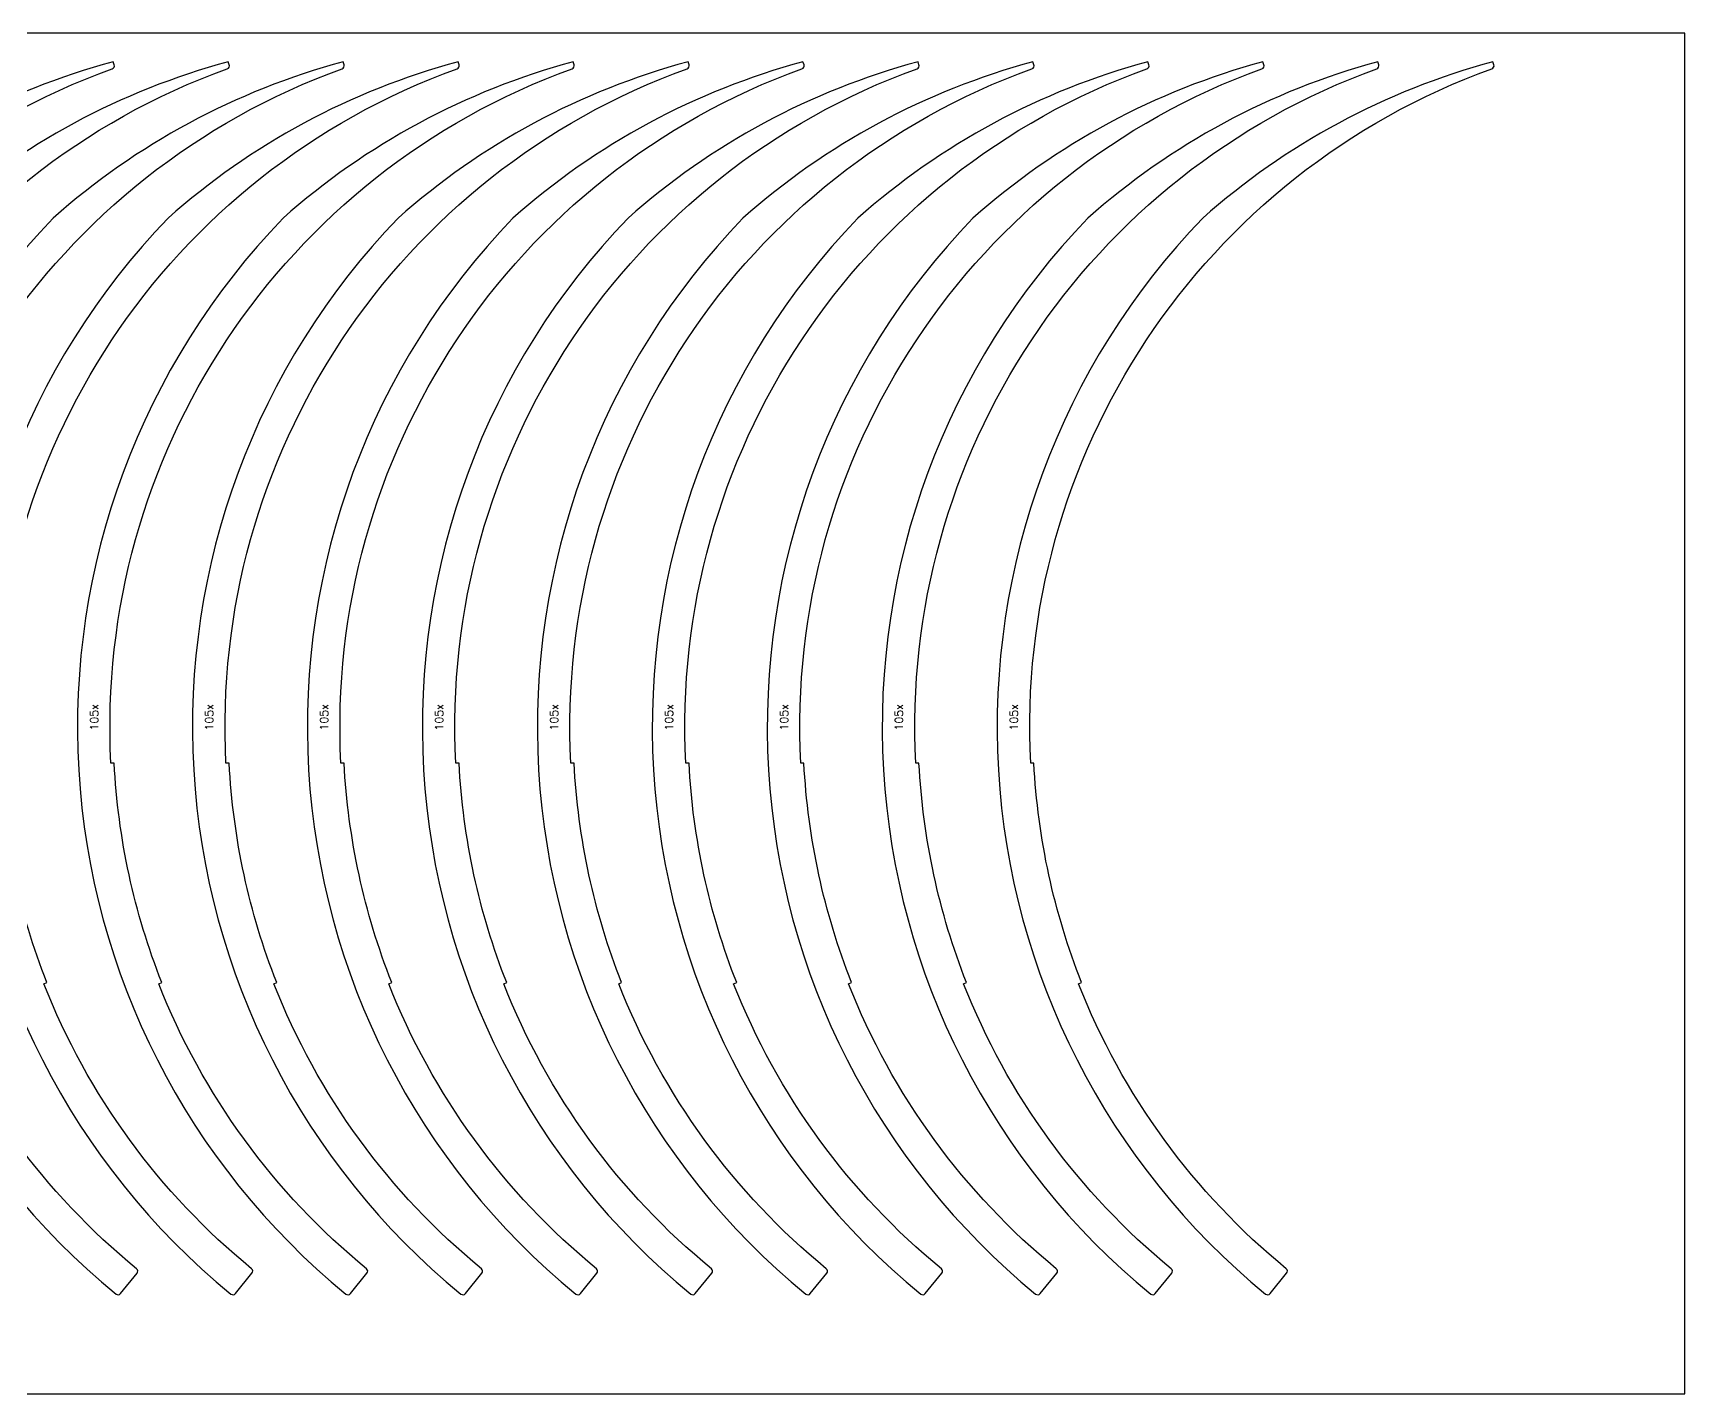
# Model space of a CAD drawing. Header units: millimetres. Extents: x 0 to 4305, y -105 to 965.
# Drawn here: x 3273 to 4305, y 0 to 850 of the extents above; entities that cross this region are included whole.
import ezdxf

# ---------------------------------------------------------------- set-up
doc = ezdxf.new("R2010")
doc.units = ezdxf.units.MM
for name, color, linetype in [('--NestedParts--', 7, 'Continuous'), ('sheet', 24, 'Continuous'), ('Texto', 7, 'Continuous')]:
    doc.layers.add(name, color=color, linetype=linetype)
doc.styles.get("Standard").update_dxf_attribs({"font": 'txt.shx'})

msp = doc.modelspace()

# ---------------------------------------------------------------- linework, layer by layer
at = {"layer": '--NestedParts--', "color": 7}
for points in [[(3322.9, 832, 0.11627), (3141.7, 734.4, 0.438502), (3181, 62.4, 0.4155), (3183.8, 62.7), (3194.1, 75.4, 0.41288), (3193.9, 78.2, -0.127957), (3064.1, 256.1), (3066, 256.9, -0.081118), (3036.2, 394), (3034.2, 393.9, -0.330253), (3322.3, 827.7, 0.41288), (3323.6, 830.2)], [(3394.8, 832, 0.11627), (3213.6, 734.4, 0.438502), (3252.8, 62.4, 0.4155), (3255.6, 62.7), (3266, 75.4, 0.41288), (3265.7, 78.2, -0.127957), (3135.9, 256.1), (3137.8, 256.9, -0.081118), (3108, 394), (3106, 393.9, -0.330253), (3394.2, 827.7, 0.41288), (3395.4, 830.2)], [(3466.6, 832, 0.11627), (3285.4, 734.4, 0.438502), (3324.7, 62.4, 0.4155), (3327.5, 62.7), (3337.8, 75.4, 0.41288), (3337.5, 78.2, -0.127957), (3207.8, 256.1), (3209.6, 256.9, -0.081118), (3179.9, 394), (3177.9, 393.9, -0.330253), (3466, 827.7, 0.41288), (3467.2, 830.2)], [(3538.4, 832, 0.11627), (3357.2, 734.4, 0.438502), (3396.5, 62.4, 0.4155), (3399.3, 62.7), (3409.6, 75.4, 0.41288), (3409.4, 78.2, -0.127957), (3279.6, 256.1), (3281.5, 256.9, -0.081118), (3251.7, 394), (3249.7, 393.9, -0.330253), (3537.8, 827.7, 0.41288), (3539.1, 830.2)], [(3610.3, 832, 0.11627), (3429.1, 734.4, 0.438502), (3468.3, 62.4, 0.4155), (3471.1, 62.7), (3481.5, 75.4, 0.41288), (3481.2, 78.2, -0.127957), (3351.4, 256.1), (3353.3, 256.9, -0.081118), (3323.5, 394), (3321.5, 393.9, -0.330253), (3609.7, 827.7, 0.41288), (3610.9, 830.2)], [(3682.1, 832, 0.11627), (3500.9, 734.4, 0.438502), (3540.2, 62.4, 0.4155), (3543, 62.7), (3553.3, 75.4, 0.41288), (3553, 78.2, -0.127957), (3423.3, 256.1), (3425.1, 256.9, -0.081118), (3395.4, 394), (3393.4, 393.9, -0.330253), (3681.5, 827.7, 0.41288), (3682.7, 830.2)], [(3753.9, 832, 0.11627), (3572.7, 734.4, 0.438502), (3612, 62.4, 0.4155), (3614.8, 62.7), (3625.1, 75.4, 0.41288), (3624.9, 78.2, -0.127957), (3495.1, 256.1), (3497, 256.9, -0.081118), (3467.2, 394), (3465.2, 393.9, -0.330253), (3753.3, 827.7, 0.41288), (3754.6, 830.2)], [(3825.8, 832, 0.11627), (3644.6, 734.4, 0.438502), (3683.8, 62.4, 0.4155), (3686.6, 62.7), (3697, 75.4, 0.41288), (3696.7, 78.2, -0.127957), (3566.9, 256.1), (3568.8, 256.9, -0.081118), (3539, 394), (3537, 393.9, -0.330253), (3825.2, 827.7, 0.41288), (3826.4, 830.2)], [(3897.6, 832, 0.11627), (3716.4, 734.4, 0.438502), (3755.7, 62.4, 0.4155), (3758.5, 62.7), (3768.8, 75.4, 0.41288), (3768.5, 78.2, -0.127957), (3638.8, 256.1), (3640.6, 256.9, -0.081118), (3610.9, 394), (3608.9, 393.9, -0.330253), (3897, 827.7, 0.41288), (3898.2, 830.2)], [(3969.4, 832, 0.11627), (3788.2, 734.4, 0.438502), (3827.5, 62.4, 0.4155), (3830.3, 62.7), (3840.6, 75.4, 0.41288), (3840.4, 78.2, -0.127957), (3710.6, 256.1), (3712.5, 256.9, -0.081118), (3682.7, 394), (3680.7, 393.9, -0.330253), (3968.8, 827.7, 0.41288), (3970.1, 830.2)], [(4041.3, 832, 0.11627), (3860.1, 734.4, 0.438502), (3899.3, 62.4, 0.4155), (3902.1, 62.7), (3912.5, 75.4, 0.41288), (3912.2, 78.2, -0.127957), (3782.4, 256.1), (3784.3, 256.9, -0.081118), (3754.5, 394), (3752.5, 393.9, -0.330253), (4040.7, 827.7, 0.41288), (4041.9, 830.2)], [(4113.1, 832, 0.11627), (3931.9, 734.4, 0.438502), (3971.2, 62.4, 0.4155), (3974, 62.7), (3984.3, 75.4, 0.41288), (3984, 78.2, -0.127957), (3854.3, 256.1), (3856.1, 256.9, -0.081118), (3826.4, 394), (3824.4, 393.9, -0.330253), (4112.5, 827.7, 0.41288), (4113.7, 830.2)], [(4184.9, 832, 0.11627), (4003.7, 734.4, 0.438502), (4043, 62.4, 0.4155), (4045.8, 62.7), (4056.1, 75.4, 0.41288), (4055.9, 78.2, -0.127957), (3926.1, 256.1), (3928, 256.9, -0.081118), (3898.2, 394), (3896.2, 393.9, -0.330253), (4184.3, 827.7, 0.41288), (4185.6, 830.2)]]:
    msp.add_lwpolyline(points, format="xyb", close=True, dxfattribs=at)
at = {"layer": 'sheet', "color": 7}
msp.add_lwpolyline([(2205, 0), (4305, 0), (4305, 850), (2205, 850)], close=True, dxfattribs=at)

# ---------------------------------------------------------------- texts
at = {"layer": 'Texto', "color": 3, "char_height": 5, "width": 11.517, "attachment_point": 1, "rotation": 90}
for insert in [(3308.6, 414.4), (3380.4, 414.4), (3452.2, 414.4), (3524.1, 414.4), (3595.9, 414.4), (3667.7, 414.4), (3739.6, 414.4), (3811.4, 414.4), (3883.2, 414.4)]:
    msp.add_mtext('105x', dxfattribs=dict(at, insert=insert))

doc.saveas('drawing.dxf')
